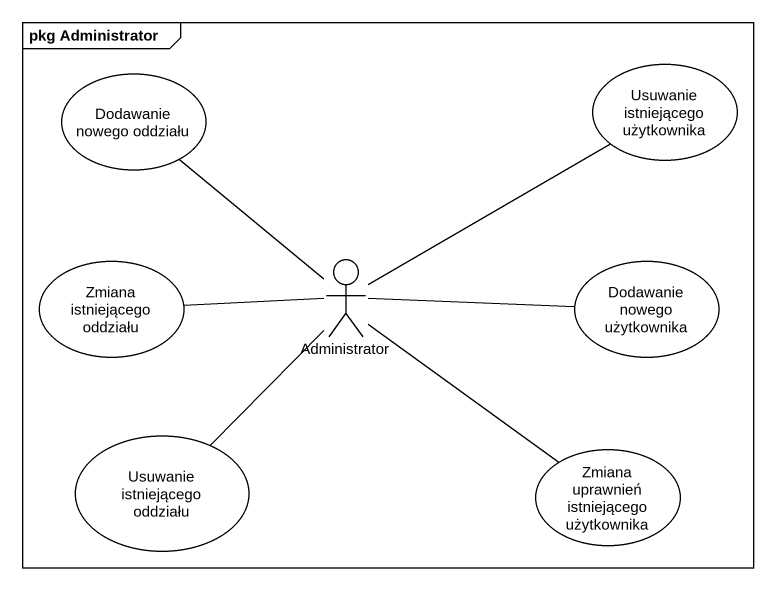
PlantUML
@startuml
mainframe pkg Administrator
usecase "Dodawanie nowego oddziału" as Dodawanie_nowego_oddziału
usecase "Usuwanie istniejącego użytkownika" as Usuwanie_istniejącego
usecase "Zmiana istniejącego oddziału" as Zmiana_istniejącego_oddziału
actor Administrator
usecase "Dodawanie nowego użytkownika" as Dodawanie_nowego_użytkownika
usecase "Usuwanie istniejącego oddziału" as Usuwanie_istniejącego_2
usecase "Zmiana uprawnień istniejącego użytkownika" as Zmiana_uprawnień
Administrator -up- Dodawanie_nowego_oddziału
Administrator -up- Usuwanie_istniejącego
Administrator -left- Zmiana_istniejącego_oddziału
Administrator -right- Dodawanie_nowego_użytkownika
Administrator -- Usuwanie_istniejącego_2
Administrator -- Zmiana_uprawnień
@enduml
